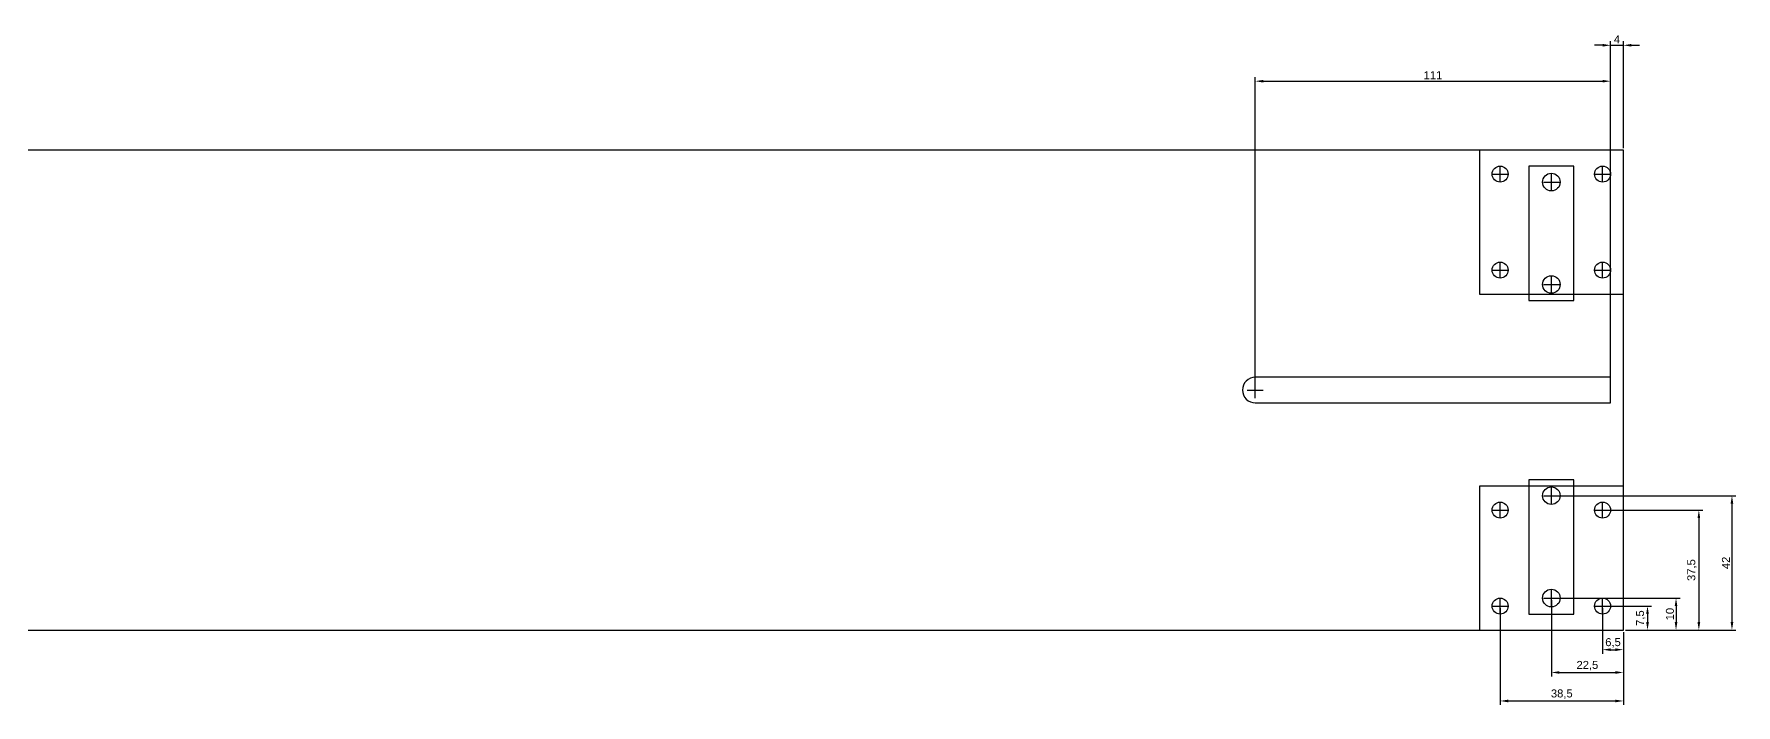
# Model space of a CAD drawing. Header units: millimetres. Extents: x -28 to 1035, y 77 to 286.
# Drawn here: x 504 to 1035, y 77 to 286 of the extents above; entities that cross this region are included whole.
import ezdxf

# ---------------------------------------------------------------- set-up
doc = ezdxf.new("R2010")
doc.units = ezdxf.units.MM
doc.layers.add('Размеры', color=82, linetype='Continuous')
doc.styles.get("Standard").update_dxf_attribs({"font": 'arial.ttf'})
doc.dimstyles.new('ISO-25', dxfattribs={"dimtxt": 2.5, "dimasz": 2.5, "dimexe": 1.25, "dimexo": 0.625, "dimtad": 1, "dimtxsty": 'Standard', "dimcen": 2.5, "dimadec": 0, "dimazin": 0, "dimtfac": 1, "dimtmove": 0, "dimatfit": 3, "dimfxl": 1, "dimarcsym": 0})

# ---------------------------------------------------------------- blocks, each defined once
blk = doc.blocks.new('*D12')
at = {"layer": 'Defpoints', "color": 0, "transparency": 16777216}
for p in [(996.2, 271.71), (996.2, 179.17), (885.2, 175.17)]:
    blk.add_point(p, dxfattribs=at)
at = {"layer": 'Размеры', "color": 0, "lineweight": -2, "transparency": 16777216}
for p, q in [((885.2, 175.8), (885.2, 272.96)), ((887.7, 271.71), (993.7, 271.71)), ((996.2, 179.8), (996.2, 272.96))]:
    blk.add_line(p, q, dxfattribs=at)
at = {"layer": 'Размеры', "color": 0, "transparency": 16777216}
for points in [[(887.7, 272.12), (887.7, 271.29), (885.2, 271.71)], [(993.7, 272.12), (993.7, 271.29), (996.2, 271.71)]]:
    blk.add_solid(points, dxfattribs=at)
at = {"layer": 'Размеры', "color": 0, "transparency": 16777216, "insert": (940.7, 273.59), "char_height": 2.5, "attachment_point": 5}
blk.add_mtext('111', dxfattribs=at)
blk = doc.blocks.new('*D13')
at = {"layer": 'Defpoints', "color": 0, "transparency": 16777216}
for p in [(1000.2, 282.93), (1000.2, 250.17), (996.2, 171.17)]:
    blk.add_point(p, dxfattribs=at)
at = {"layer": 'Размеры', "color": 0, "lineweight": -2, "transparency": 16777216}
for p, q in [((993.7, 282.93), (991.2, 282.93)), ((996.2, 171.8), (996.2, 284.18)), ((996.2, 282.93), (1000.2, 282.93)), ((1000.2, 250.8), (1000.2, 284.18)), ((1002.7, 282.93), (1005.2, 282.93))]:
    blk.add_line(p, q, dxfattribs=at)
at = {"layer": 'Размеры', "color": 0, "transparency": 16777216}
for points in [[(993.7, 283.35), (993.7, 282.52), (996.2, 282.93)], [(1002.7, 283.35), (1002.7, 282.52), (1000.2, 282.93)]]:
    blk.add_solid(points, dxfattribs=at)
at = {"layer": 'Размеры', "color": 0, "transparency": 16777216, "insert": (998.2, 284.81), "char_height": 2.5, "attachment_point": 5}
blk.add_mtext('4', dxfattribs=at)
blk = doc.blocks.new('*D24')
at = {"layer": 'Defpoints', "color": 0, "transparency": 16777216}
for p in [(993.7, 107.67), (1000.2, 100.17), (1000.2, 94.05)]:
    blk.add_point(p, dxfattribs=at)
at = {"layer": 'Размеры', "color": 0, "lineweight": -2, "transparency": 16777216}
for p, q in [((993.7, 107.05), (993.7, 92.8)), ((1000.2, 99.55), (1000.2, 92.8)), ((996.2, 94.05), (997.7, 94.05))]:
    blk.add_line(p, q, dxfattribs=at)
at = {"layer": 'Размеры', "color": 0, "transparency": 16777216}
for points in [[(996.2, 94.46), (996.2, 93.63), (993.7, 94.05)], [(997.7, 94.46), (997.7, 93.63), (1000.2, 94.05)]]:
    blk.add_solid(points, dxfattribs=at)
at = {"layer": 'Размеры', "color": 0, "transparency": 16777216, "insert": (996.95, 96.17), "char_height": 2.5, "attachment_point": 5}
blk.add_mtext('6,5', dxfattribs=at)
blk = doc.blocks.new('*D25')
at = {"layer": 'Defpoints', "color": 0, "transparency": 16777216}
for p in [(977.7, 110.17), (1000.2, 99.55), (1000.2, 86.92)]:
    blk.add_point(p, dxfattribs=at)
at = {"layer": 'Размеры', "color": 0, "lineweight": -2, "transparency": 16777216}
for p, q in [((977.7, 109.55), (977.7, 85.67)), ((1000.2, 98.92), (1000.2, 85.67)), ((980.2, 86.92), (997.7, 86.92))]:
    blk.add_line(p, q, dxfattribs=at)
at = {"layer": 'Размеры', "color": 0, "transparency": 16777216}
for points in [[(980.2, 87.34), (980.2, 86.51), (977.7, 86.92)], [(997.7, 87.34), (997.7, 86.51), (1000.2, 86.92)]]:
    blk.add_solid(points, dxfattribs=at)
at = {"layer": 'Размеры', "color": 0, "transparency": 16777216, "insert": (988.95, 89.05), "char_height": 2.5, "attachment_point": 5}
blk.add_mtext('22,5', dxfattribs=at)
blk = doc.blocks.new('*D26')
at = {"layer": 'Defpoints', "color": 0, "transparency": 16777216}
for p in [(961.7, 107.67), (1000.2, 98.92), (1000.2, 78.02)]:
    blk.add_point(p, dxfattribs=at)
at = {"layer": 'Размеры', "color": 0, "lineweight": -2, "transparency": 16777216}
for p, q in [((961.7, 107.05), (961.7, 76.77)), ((1000.2, 98.3), (1000.2, 76.77)), ((964.2, 78.02), (997.7, 78.02))]:
    blk.add_line(p, q, dxfattribs=at)
at = {"layer": 'Размеры', "color": 0, "transparency": 16777216}
for points in [[(964.2, 78.43), (964.2, 77.6), (961.7, 78.02)], [(997.7, 78.43), (997.7, 77.6), (1000.2, 78.02)]]:
    blk.add_solid(points, dxfattribs=at)
at = {"layer": 'Размеры', "color": 0, "transparency": 16777216, "insert": (980.95, 80.14), "char_height": 2.5, "attachment_point": 5}
blk.add_mtext('38,5', dxfattribs=at)
blk = doc.blocks.new('*D27')
at = {"layer": 'Defpoints', "color": 0, "transparency": 16777216}
for p in [(993.7, 107.67), (1000.2, 100.17), (1007.73, 100.17)]:
    blk.add_point(p, dxfattribs=at)
at = {"layer": 'Размеры', "color": 0, "lineweight": -2, "transparency": 16777216}
for p, q in [((994.32, 107.67), (1008.98, 107.67)), ((1007.73, 105.17), (1007.73, 102.67)), ((1000.82, 100.17), (1008.98, 100.17))]:
    blk.add_line(p, q, dxfattribs=at)
at = {"layer": 'Размеры', "color": 0, "transparency": 16777216}
for points in [[(1007.31, 105.17), (1008.15, 105.17), (1007.73, 107.67)], [(1007.31, 102.67), (1008.15, 102.67), (1007.73, 100.17)]]:
    blk.add_solid(points, dxfattribs=at)
at = {"layer": 'Размеры', "color": 0, "transparency": 16777216, "insert": (1005.61, 103.92), "char_height": 2.5, "attachment_point": 5, "rotation": 90}
blk.add_mtext('7,5', dxfattribs=at)
blk = doc.blocks.new('*D28')
at = {"layer": 'Defpoints', "color": 0, "transparency": 16777216}
for p in [(977.7, 110.17), (1000.82, 100.17), (1016.64, 100.17)]:
    blk.add_point(p, dxfattribs=at)
at = {"layer": 'Размеры', "color": 0, "lineweight": -2, "transparency": 16777216}
for p, q in [((978.32, 110.17), (1017.89, 110.17)), ((1016.64, 107.67), (1016.64, 102.67)), ((1001.45, 100.17), (1017.89, 100.17))]:
    blk.add_line(p, q, dxfattribs=at)
at = {"layer": 'Размеры', "color": 0, "transparency": 16777216}
for points in [[(1016.23, 107.67), (1017.06, 107.67), (1016.64, 110.17)], [(1016.23, 102.67), (1017.06, 102.67), (1016.64, 100.17)]]:
    blk.add_solid(points, dxfattribs=at)
at = {"layer": 'Размеры', "color": 0, "transparency": 16777216, "insert": (1014.74, 105.17), "char_height": 2.5, "attachment_point": 5, "rotation": 90}
blk.add_mtext('10', dxfattribs=at)
blk = doc.blocks.new('*D29')
at = {"layer": 'Defpoints', "color": 0, "transparency": 16777216}
for p in [(54.05, 154.02), (993.7, 137.67), (0.2, 100.17), (1001.45, 100.17), (1023.77, 100.17), (0.2, 94.04)]:
    blk.add_point(p, dxfattribs=at)
at = {"layer": 'Размеры', "color": 0, "lineweight": -2, "transparency": 16777216}
for p, q in [((54.05, 153.4), (54.05, 92.79)), ((994.32, 137.67), (1025.02, 137.67)), ((1023.77, 135.17), (1023.77, 102.67)), ((0.2, 99.55), (0.2, 92.79)), ((1002.07, 100.17), (1025.02, 100.17)), ((51.55, 94.04), (2.7, 94.04))]:
    blk.add_line(p, q, dxfattribs=at)
at = {"layer": 'Размеры', "color": 0, "transparency": 16777216}
for points in [[(1023.36, 135.17), (1024.19, 135.17), (1023.77, 137.67)], [(1023.36, 102.67), (1024.19, 102.67), (1023.77, 100.17)], [(2.7, 94.45), (2.7, 93.62), (0.2, 94.04)], [(51.55, 94.45), (51.55, 93.62), (54.05, 94.04)]]:
    blk.add_solid(points, dxfattribs=at)
at = {"layer": 'Размеры', "color": 0, "transparency": 16777216, "insert": (1021.64, 118.92), "char_height": 2.5, "attachment_point": 5, "rotation": 90}
blk.add_mtext('37,5', dxfattribs=at)
at = {"layer": 'Размеры', "color": 0, "transparency": 16777216, "insert": (27.12, 96.17), "char_height": 2.5, "attachment_point": 5}
blk.add_mtext('53,85', dxfattribs=at)
blk = doc.blocks.new('*D30')
at = {"layer": 'Defpoints', "color": 0, "transparency": 16777216}
for p in [(96.35, 154.02), (977.7, 142.17), (0.2, 100.17), (1000.82, 100.17), (1034.11, 100.17), (0.2, 87.93)]:
    blk.add_point(p, dxfattribs=at)
at = {"layer": 'Размеры', "color": 0, "lineweight": -2, "transparency": 16777216}
for p, q in [((96.35, 153.4), (96.35, 86.68)), ((978.32, 142.17), (1035.36, 142.17)), ((1034.11, 139.67), (1034.11, 102.67)), ((0.2, 99.55), (0.2, 86.68)), ((1001.45, 100.17), (1035.36, 100.17)), ((93.85, 87.93), (2.7, 87.93))]:
    blk.add_line(p, q, dxfattribs=at)
at = {"layer": 'Размеры', "color": 0, "transparency": 16777216}
for points in [[(1033.69, 139.67), (1034.53, 139.67), (1034.11, 142.17)], [(1033.69, 102.67), (1034.53, 102.67), (1034.11, 100.17)], [(2.7, 88.35), (2.7, 87.51), (0.2, 87.93)], [(93.85, 88.35), (93.85, 87.51), (96.35, 87.93)]]:
    blk.add_solid(points, dxfattribs=at)
at = {"layer": 'Размеры', "color": 0, "transparency": 16777216, "insert": (1032.23, 121.17), "char_height": 2.5, "attachment_point": 5, "rotation": 90}
blk.add_mtext('42', dxfattribs=at)
at = {"layer": 'Размеры', "color": 0, "transparency": 16777216, "insert": (48.27, 90.06), "char_height": 2.5, "attachment_point": 5}
blk.add_mtext('96,15', dxfattribs=at)

msp = doc.modelspace()

# ---------------------------------------------------------------- linework, layer by layer
for p, q in [((961.698, 240.172), (961.698, 245.172)), ((993.698, 240.172), (993.698, 245.172)), ((959.198, 242.672), (964.198, 242.672)), ((975.198, 240.172), (980.198, 240.172)), ((977.698, 237.672), (977.698, 242.672)), ((991.198, 242.672), (996.198, 242.672)), ((959.198, 212.672), (964.198, 212.672)), ((961.698, 210.172), (961.698, 215.172)), ((991.198, 212.672), (996.198, 212.672)), ((993.698, 210.172), (993.698, 215.172)), ((975.198, 208.172), (980.198, 208.172)), ((977.698, 205.672), (977.698, 210.672)), ((885.198, 172.672), (885.198, 177.672)), ((882.698, 175.172), (887.698, 175.172)), ((977.698, 139.672), (977.698, 144.672)), ((961.698, 135.172), (961.698, 140.172)), ((975.198, 142.172), (980.198, 142.172)), ((993.698, 135.172), (993.698, 140.172)), ((959.198, 137.672), (964.198, 137.672)), ((991.198, 137.672), (996.198, 137.672)), ((977.698, 107.672), (977.698, 112.672)), ((959.198, 107.672), (964.198, 107.672)), ((961.698, 105.172), (961.698, 110.172)), ((975.198, 110.172), (980.198, 110.172)), ((991.198, 107.672), (996.198, 107.672)), ((993.698, 105.172), (993.698, 110.172))]:
    msp.add_line(p, q)
for points in [[(0.198, 100.172), (1000.198, 100.172), (1000.198, 250.172), (0.198, 250.172)], [(955.198, 205.172), (1000.198, 205.172), (1000.198, 250.172), (955.198, 250.172)], [(970.698, 203.172), (984.698, 203.172), (984.698, 245.172), (970.698, 245.172)], [(955.198, 100.172), (1000.198, 100.172), (1000.198, 145.172), (955.198, 145.172)], [(970.698, 105.172), (984.698, 105.172), (984.698, 147.172), (970.698, 147.172)]]:
    msp.add_lwpolyline(points, close=True)
msp.add_lwpolyline([(885.198, 171.172), (996.198, 171.172), (996.198, 179.172), (885.198, 179.172, 0.4142136), (881.198, 175.172), (881.198, 175.172, 0.4142136)], format="xyb", close=True)
for centre, radius in [((961.698, 242.672), 2.5), ((993.698, 242.672), 2.5), ((977.698, 240.172), 2.75), ((961.698, 212.672), 2.5), ((993.698, 212.672), 2.5), ((977.698, 208.172), 2.75), ((977.698, 142.172), 2.75), ((961.698, 137.672), 2.5), ((993.698, 137.672), 2.5), ((977.698, 110.172), 2.75), ((961.698, 107.672), 2.5), ((993.698, 107.672), 2.5)]:
    msp.add_circle(centre, radius)

# ---------------------------------------------------------------- dimensions: what is measured, and where the dimension line sits
at = {"layer": 'Размеры'}
for base, p1, p2, picture, middle in [((1000.198, 282.934), (996.198, 171.172), (1000.198, 250.172), '*D13', (998.198, 284.809)), ((996.198, 271.705), (885.198, 175.172), (996.198, 179.172), '*D12', (940.698, 273.586)), ((0.198, 94.038), (54.048, 154.022), (0.198, 100.172), '*D29', (27.123, 96.166)), ((0.198, 87.928), (96.348, 154.022), (0.198, 100.172), '*D30', (48.273, 90.056)), ((1000.198, 78.018), (961.698, 107.672), (1000.198, 98.922), '*D26', (980.948, 80.145)), ((1000.198, 86.923), (977.698, 110.172), (1000.198, 99.547), '*D25', (988.948, 89.05)), ((1000.198, 94.047), (993.698, 107.672), (1000.198, 100.172), '*D24', (996.948, 96.175))]:
    dim = msp.add_linear_dim(base=base, p1=p1, p2=p2, dimstyle='ISO-25', dxfattribs=at)
    dim.commit()
    dim.dimension.update_dxf_attribs({"geometry": picture, "text_midpoint": middle})
for base, p1, p2, picture, middle in [((1023.772, 100.172), (993.698, 137.672), (1001.448, 100.172), '*D29', (1021.645, 118.922)), ((1034.112, 100.172), (977.698, 142.172), (1000.823, 100.172), '*D30', (1032.231, 121.172)), ((1016.642, 100.172), (977.698, 110.172), (1000.823, 100.172), '*D28', (1014.74, 105.172)), ((1007.729, 100.172), (993.698, 107.672), (1000.198, 100.172), '*D27', (1005.606, 103.922))]:
    dim = msp.add_linear_dim(base=base, p1=p1, p2=p2, angle=90, dimstyle='ISO-25', dxfattribs=at)
    dim.commit()
    dim.dimension.update_dxf_attribs({"geometry": picture, "text_midpoint": middle})

doc.saveas('drawing.dxf')
